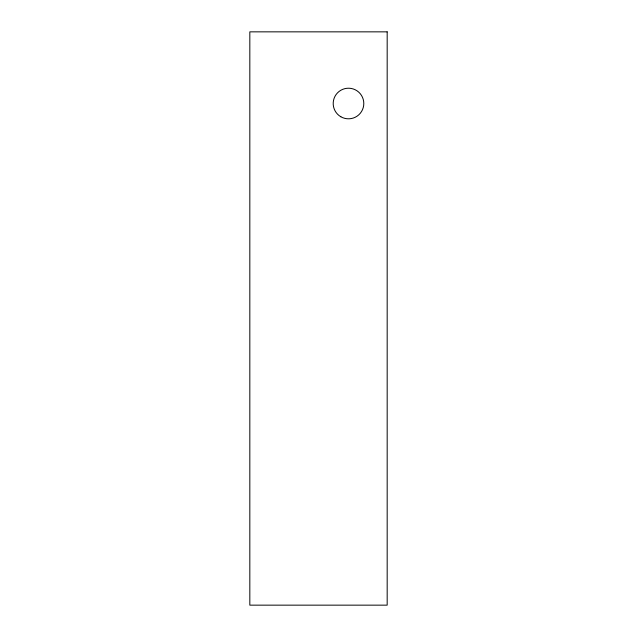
<?xml version="1.0" encoding="UTF-8"?>
<svg xmlns="http://www.w3.org/2000/svg" width="637" height="637" viewBox="0 0 637 637"><rect width="100%" height="100%" fill="white"/><g stroke="black" fill="none" stroke-linecap="round" stroke-linejoin="round"><path stroke-width="0.96" d="M387.177 31.85L249.823 31.85L249.823 605.15L387.177 605.15L387.177 31.85M340.843 116.762A15.304 15.304 0 0 0 363.799 103.513A15.304 15.304 0 0 0 340.843 90.263A15.304 15.304 0 0 0 340.843 116.762"/></g></svg>
